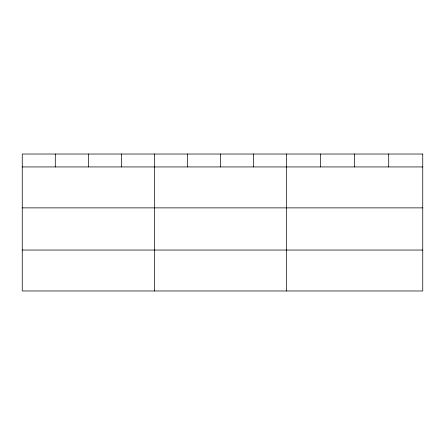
<?xml version="1.0" encoding="UTF-8"?>
<svg xmlns="http://www.w3.org/2000/svg" width="445" height="445" viewBox="0 0 445 445"><rect width="100%" height="100%" fill="white"/><g stroke="black" fill="none" stroke-linecap="round" stroke-linejoin="round"><path stroke-width="0.67" d="M22.25 166.942L422.75 166.942M22.25 207.871L422.75 207.871M22.25 250.046L422.75 250.046M388.707 154.026L388.707 166.942M354.665 154.026L354.665 166.942M320.623 154.026L320.623 166.942M286.58 154.026L286.58 290.974M253.539 154.026L253.539 166.942M220.498 154.026L220.498 166.942M187.456 154.026L187.456 166.942M154.415 154.026L154.415 290.974M121.374 154.026L121.374 166.942M88.333 154.026L88.333 166.942M55.291 154.026L55.291 166.942M422.75 154.026L22.25 154.026L22.25 290.974L422.75 290.974L422.75 154.026"/></g></svg>
